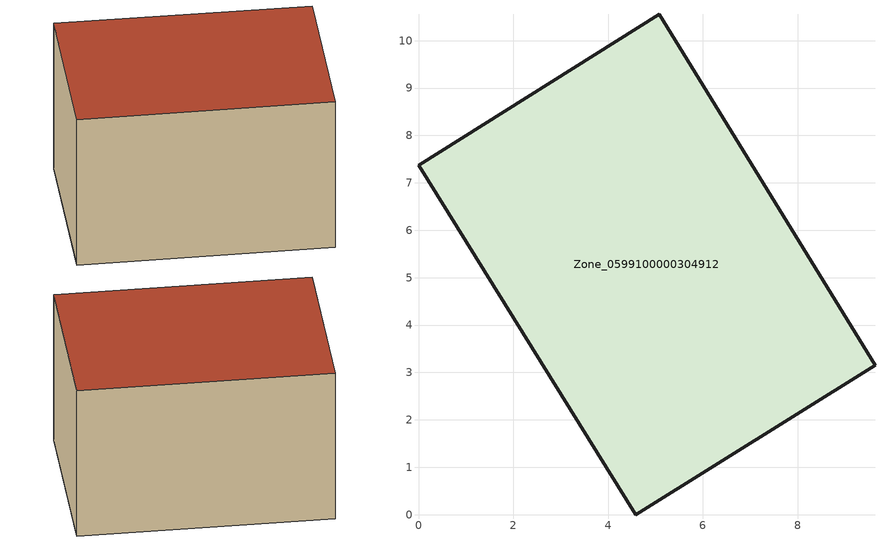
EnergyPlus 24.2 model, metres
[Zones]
Zone_0599100000304912
 floor ground (C_G): 0,7.37 5.08,10.56 9.63,3.16 4.58,0 z0
 wall outside (C_F): 5.08,10.56 0,7.37 4.58,0 9.63,3.16 5.08,10.56 z0:5.76
 roof outside (C_R): 4.58,0 9.63,3.16 5.08,10.56 0,7.37 z5.76
[BUILDING]
Pand.0599100000304912: North Axis=0; Terrain=City; Loads Convergence Tolerance Value=0.04; Temperature Convergence Tolerance Value=0.4; Solar Distribution=FullExterior; Maximum Number of Warmup Days=25; Minimum Number of Warmup Days=1
[Site:Location]
Rotterdam.The.Hague.AP_ZH_NLD Design_Conditions: Latitude=51.96; Longitude=4.45; Time Zone=1; Elevation=-4.5
[SITE:GROUNDTEMPERATURE:BUILDINGSURFACE]
18, 18, 18, 18, 18, 18, 18, 18, 18, 18, 18, 18
[MATERIAL] Thermal Absorptance=0.9; Solar Absorptance=0.7; Visible Absorptance=0.7
Name | Roughness | Thickness | Conductivity | Density | Specific Heat
G.TI.1965-1974 | MediumSmooth | 0.15 | 0.882353 | 540 | 1210
F.TI.1965-1974 | Rough | 0.3 | 0.697674 | 1920 | 840
R.TI.1965-1974 | MediumRough | 0.2 | 0.232558 | 1500 | 1000
[CONSTRUCTION]
C_G: G.TI.1965-1974
C_F: F.TI.1965-1974
C_R: R.TI.1965-1974
[ZONE]
Zone_0599100000304912: Type=1; Multiplier=1; Ceiling Height=Autocalculate; Volume=Autocalculate; Floor Area=autocalculate; Part of Total Floor Area=Yes
[ZONEINFILTRATION:DESIGNFLOWRATE]
Infil_Zone_0599100000304912: Zone or ZoneList or Space or SpaceList=Zone_0599100000304912; Schedule=AlwaysOn; Design Flow Rate Calculation Method=Flow/Area; Flow Rate per Floor Area=0.003; Constant Term Coefficient=1; Temperature Term Coefficient=0; Velocity Term Coefficient=0; Velocity Squared Term Coefficient=0
[HVACTEMPLATE:ZONE:IDEALLOADSAIRSYSTEM]
Zone_0599100000304912: Maximum Heating Supply Air Temperature=50; Minimum Cooling Supply Air Temperature=13; Maximum Heating Supply Air Humidity Ratio=0.0156; Minimum Cooling Supply Air Humidity Ratio=0.0077; Heating Limit=NoLimit; Cooling Limit=NoLimit; Dehumidification Control Type=ConstantSensibleHeatRatio; Cooling Sensible Heat Ratio=0.7; Dehumidification Setpoint=60; Humidification Control Type=None; Humidification Setpoint=30; Outdoor Air Method=None; Outdoor Air Flow Rate per Person=0.00944; Outdoor Air Flow Rate per Zone Floor Area=0; Outdoor Air Flow Rate per Zone=0; Demand Controlled Ventilation Type=None; Outdoor Air Economizer Type=NoEconomizer; Heat Recovery Type=None; Sensible Heat Recovery Effectiveness=0.7; Latent Heat Recovery Effectiveness=0.65
[ZONECONTROL:THERMOSTAT]
ThermostatControl_Zone_0599100000304912: Zone or ZoneList=Zone_0599100000304912; Control Type Schedule=DualSetpointControlType; Control 1=Thermostat_Zone_0599100000304912; Temperature Difference Between Cutout And Setpoint=0
[THERMOSTATSETPOINT:DUALSETPOINT]
Thermostat_Zone_0599100000304912: Heating Setpoint Temperature Schedule=HeatingSetpoint_Zone_0599100000304912; Cooling Setpoint Temperature Schedule=CoolingSetpoint_Zone_0599100000304912
[SCHEDULE:COMPACT]
HeatingSetpoint_Zone_0599100000304912: Through: 12/31, For: AllDays, Until: 24:00, 21
CoolingSetpoint_Zone_0599100000304912: Through: 12/31, For: AllDays, Until: 24:00, 24
DualSetpointControlType: Through: 12/31, For: AllDays, Until: 24:00, 4
AlwaysOn: Through: 12/31, For: AllDays, Until: 24:00, 1
